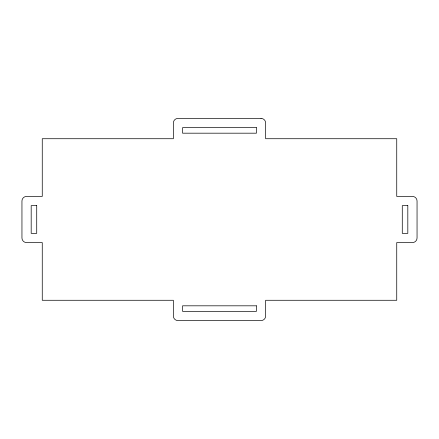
<?xml version="1.0" encoding="UTF-8"?>
<svg xmlns="http://www.w3.org/2000/svg" width="439" height="439" viewBox="0 0 439 439"><rect width="100%" height="100%" fill="white"/><g stroke="black" fill="none" stroke-linecap="round" stroke-linejoin="round"><path stroke-width="0.66" d="M261.04 118.415L177.96 118.415A4.615 4.615 0 0 0 173.345 123.035L173.345 138.724L42.259 138.724L42.259 196.42L26.565 196.42A4.615 4.615 0 0 0 21.95 201.04L21.95 237.96A4.615 4.615 0 0 0 26.565 242.58L42.259 242.58L42.259 300.276L173.345 300.276L173.345 315.965A4.615 4.615 0 0 0 177.96 320.585L261.04 320.585A4.615 4.615 0 0 0 265.655 315.965L265.655 300.276L396.741 300.276L396.741 242.58L412.435 242.58A4.615 4.615 0 0 0 417.05 237.96L417.05 201.04A4.615 4.615 0 0 0 412.435 196.42L396.741 196.42L396.741 138.724L265.655 138.724L265.655 123.035A4.615 4.615 0 0 0 261.04 118.415M256.425 127.65L182.575 127.65L182.575 133.187L256.425 133.187L256.425 127.65M36.722 205.655L31.18 205.655L31.18 233.345L36.722 233.345L36.722 205.655M407.82 205.655L402.278 205.655L402.278 233.345L407.82 233.345L407.82 205.655M256.425 305.813L182.575 305.813L182.575 311.35L256.425 311.35L256.425 305.813"/></g></svg>
